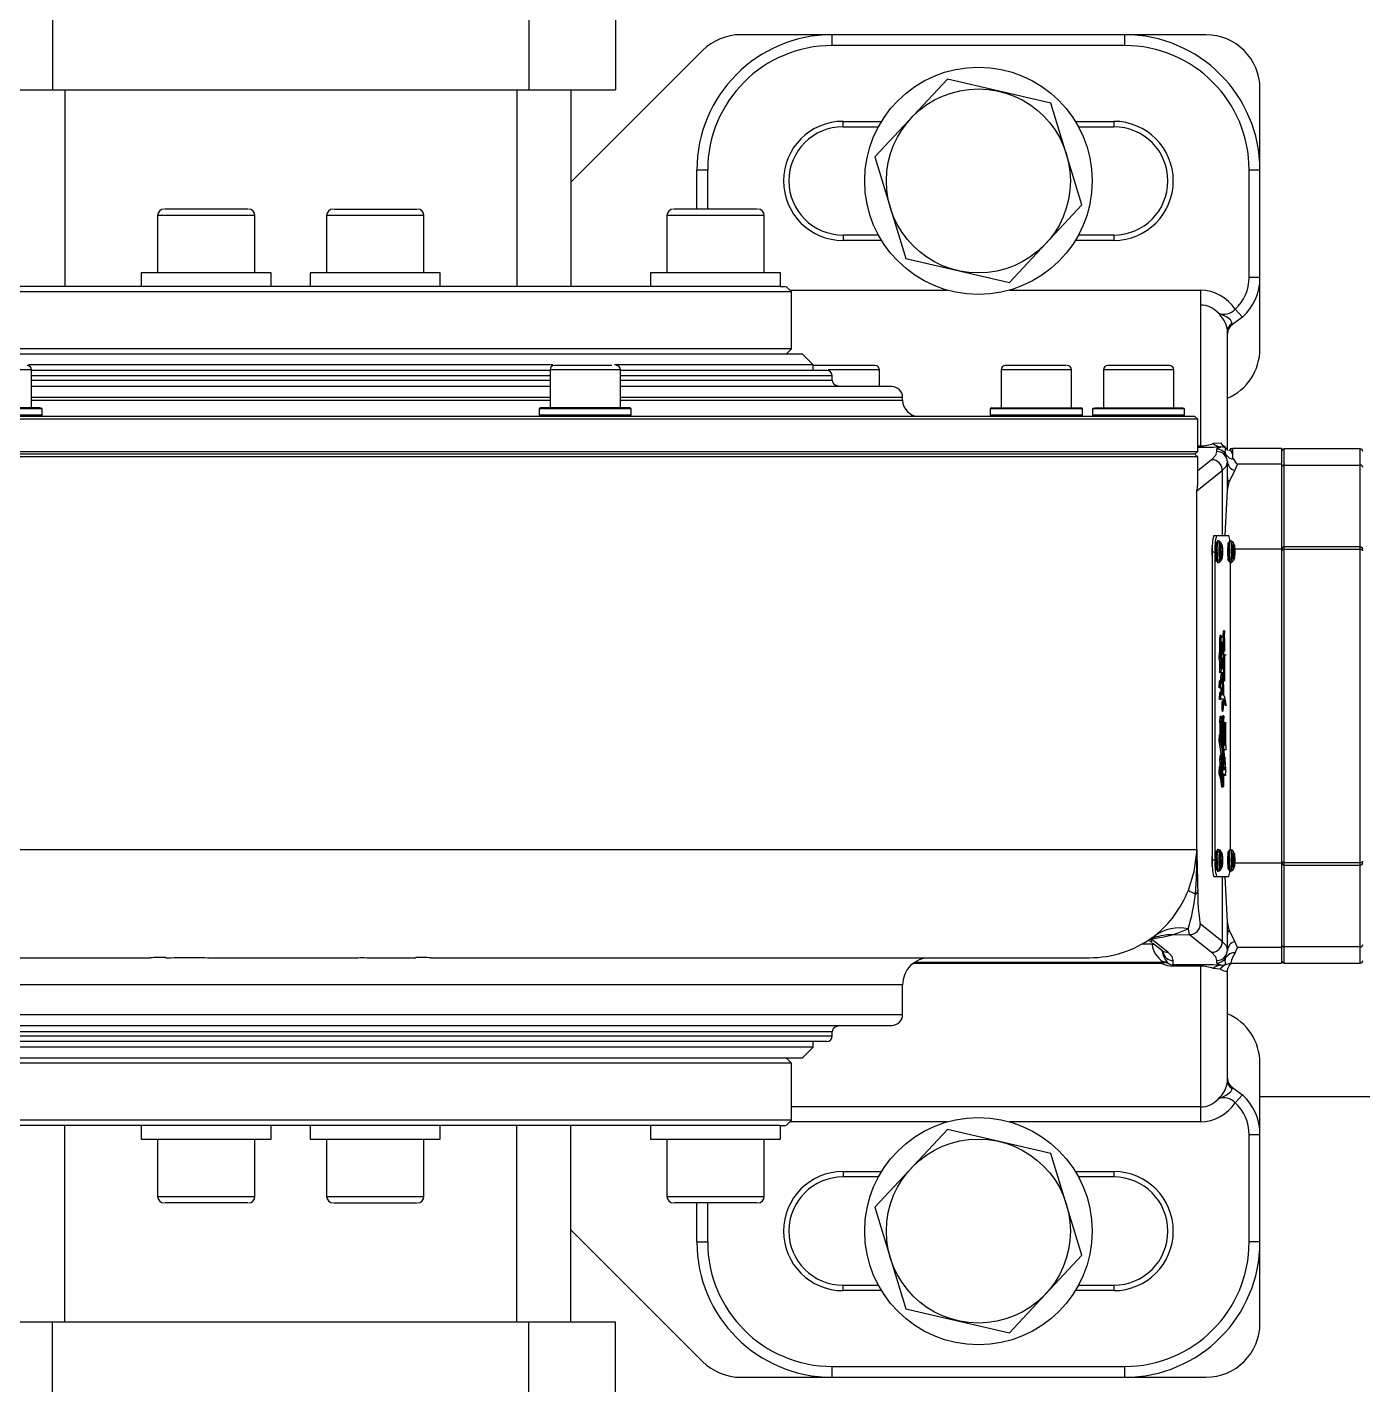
# Model space of a CAD drawing. Header units: feet. Extents: x -21 to 5170, y -254 to 1413.
# Drawn here: x 4962.92 to 4973.28, y 40.57 to 51.1 of the extents above; entities that cross this region are included whole.
import ezdxf

# ---------------------------------------------------------------- set-up
doc = ezdxf.new("R2010")
doc.units = ezdxf.units.FT
doc.header["$MEASUREMENT"] = 0
doc.layers.add('DC FEEEDERS', color=1, linetype='Continuous')
doc.layers.add('E-ARRY-TABL', color=9, linetype='Continuous')

msp = doc.modelspace()

# ---------------------------------------------------------------- linework, layer by layer
at = {"layer": 'DC FEEEDERS'}
msp.add_lwpolyline([(4972.48582, 42.80554), (4987.65341, 42.80554)], dxfattribs=at)
at = {"layer": 'E-ARRY-TABL'}
for p, q in [((4963.12025, 59.97062), (4963.12025, 50.61556)), ((4966.81608, 59.97062), (4966.81608, 50.61556)), ((4967.48805, 59.97062), (4967.48805, 50.61556)), ((4972.06583, 51.04394), (4968.45997, 51.04394)), ((4969.16797, 50.95994), (4969.16797, 51.04394)), ((4971.43586, 51.04394), (4971.43586, 50.95994)), ((4968.163, 50.92093), (4967.14156, 49.89949)), ((4971.43586, 50.95994), (4969.16797, 50.95994)), ((4970.06165, 50.69862), (4969.49881, 50.09623)), ((4970.86476, 50.51238), (4970.06165, 50.69862)), ((4962.44828, 50.61556), (4967.48805, 50.61556)), ((4963.21475, 50.61556), (4963.21475, 49.09103)), ((4966.72158, 50.61556), (4966.72158, 49.09103)), ((4967.14156, 50.61556), (4967.14156, 49.09103)), ((4972.48582, 48.60805), (4972.48582, 50.62396)), ((4971.10502, 49.72375), (4970.86476, 50.51238)), ((4969.25197, 50.32997), (4969.25197, 50.37197)), ((4969.25197, 50.37197), (4969.55063, 50.37197)), ((4971.0532, 50.37197), (4971.35187, 50.37197)), ((4971.35187, 50.37197), (4971.35187, 50.32997)), ((4969.25197, 50.32997), (4969.52637, 50.32997)), ((4971.07746, 50.32997), (4971.35187, 50.32997)), ((4969.49881, 50.09623), (4969.73908, 49.3076)), ((4968.20201, 49.99399), (4968.11802, 49.99399)), ((4968.11802, 49.69097), (4968.11802, 49.99399)), ((4968.20201, 49.69097), (4968.20201, 49.99399)), ((4972.40182, 49.16096), (4972.40182, 49.99399)), ((4972.48582, 49.99399), (4972.40182, 49.99399)), ((4970.54218, 49.12136), (4971.10502, 49.72375)), ((4963.93471, 49.64058), (4963.93471, 49.19603)), ((4964.69068, 49.64058), (4963.93471, 49.64058)), ((4964.63398, 49.69097), (4963.99044, 49.69097)), ((4964.69068, 49.19603), (4964.69068, 49.64058)), ((4965.24566, 49.64058), (4965.24566, 49.19603)), ((4966.00162, 49.64058), (4965.24566, 49.64058)), ((4965.30185, 49.69097), (4965.94589, 49.69097)), ((4966.00162, 49.19603), (4966.00162, 49.64058)), ((4967.88547, 49.64058), (4967.88547, 49.19603)), ((4968.64143, 49.64058), (4967.88547, 49.64058)), ((4968.58524, 49.69097), (4967.94119, 49.69097)), ((4968.64143, 49.19603), (4968.64143, 49.64058)), ((4969.25197, 49.49001), (4969.25197, 49.44802)), ((4969.52637, 49.49001), (4969.25197, 49.49001)), ((4969.55063, 49.44802), (4969.25197, 49.44802)), ((4971.35187, 49.44802), (4971.0532, 49.44802)), ((4971.35187, 49.49001), (4971.07746, 49.49001)), ((4971.35187, 49.49001), (4971.35187, 49.44802)), ((4969.73908, 49.3076), (4970.54218, 49.12136)), ((4963.80872, 49.19603), (4963.80872, 49.09103)), ((4964.81667, 49.19603), (4963.80872, 49.19603)), ((4964.81667, 49.09103), (4964.81667, 49.19603)), ((4965.11966, 49.19603), (4965.11966, 49.09103)), ((4966.12762, 49.19603), (4965.11966, 49.19603)), ((4966.12762, 49.09103), (4966.12762, 49.19603)), ((4967.75947, 49.19603), (4967.75947, 49.09103)), ((4968.76743, 49.19603), (4967.75947, 49.19603)), ((4968.76743, 49.09103), (4968.76743, 49.19603)), ((4968.7618, 49.09103), (4961.17453, 49.09103)), ((4968.76415, 49.09103), (4968.80577, 49.09103)), ((4968.85298, 49.04903), (4968.8109, 49.09112)), ((4972.48582, 49.16096), (4972.40182, 49.16096)), ((4968.85298, 49.04903), (4961.08335, 49.04903)), ((4968.84031, 49.06171), (4970.06052, 49.06171)), ((4968.85298, 48.60805), (4968.85298, 49.04903)), ((4970.54331, 49.06171), (4972.02384, 49.06171)), ((4972.02384, 49.06171), (4972.02384, 47.8439)), ((4972.35015, 48.85185), (4972.29329, 48.91368)), ((4972.35015, 48.85185), (4972.27583, 48.79725)), ((4972.23383, 47.81711), (4972.23383, 48.74644)), ((4972.23658, 48.74583), (4972.23875, 48.75168)), ((4968.93698, 48.56606), (4960.99935, 48.56606)), ((4968.85298, 48.60805), (4961.08335, 48.60805)), ((4968.81093, 48.566), (4968.85298, 48.60805)), ((4969.02098, 48.48206), (4968.93693, 48.56611)), ((4967.00205, 48.48206), (4962.93427, 48.48206)), ((4967.45939, 48.4787), (4967.01305, 48.4787)), ((4969.02098, 48.48206), (4967.47825, 48.48206)), ((4969.02098, 48.44006), (4969.02098, 48.48206)), ((4969.49989, 48.4787), (4969.02111, 48.4787)), ((4970.98639, 48.4787), (4970.51546, 48.4787)), ((4971.78255, 48.4787), (4971.30593, 48.4787)), ((4962.95725, 48.4451), (4962.41127, 48.4451)), ((4962.95725, 48.14498), (4962.95725, 48.4451)), ((4966.97908, 48.39806), (4962.95725, 48.39806)), ((4962.95725, 48.36417), (4966.97908, 48.36417)), ((4966.98102, 48.44006), (4962.95738, 48.44006)), ((4966.97908, 48.4451), (4966.97908, 48.14498)), ((4967.52506, 48.4451), (4966.97908, 48.4451)), ((4967.52506, 48.14498), (4967.52506, 48.4451)), ((4969.16797, 48.39806), (4967.52506, 48.39806)), ((4967.52506, 48.36417), (4969.16797, 48.36417)), ((4969.12597, 48.44006), (4967.52519, 48.44006)), ((4969.53349, 48.4451), (4969.13768, 48.4451)), ((4969.16797, 48.36417), (4969.16797, 48.39806)), ((4969.53349, 48.31407), (4969.53349, 48.4451)), ((4970.47823, 48.4451), (4970.47823, 48.15028)), ((4971.0242, 48.4451), (4970.47823, 48.4451)), ((4971.0242, 48.15028), (4971.0242, 48.4451)), ((4971.27142, 48.4451), (4971.27142, 48.14498)), ((4971.81739, 48.4451), (4971.27142, 48.4451)), ((4971.81739, 48.14498), (4971.81739, 48.4451)), ((4966.97908, 48.31407), (4962.95725, 48.31407)), ((4969.62995, 48.31407), (4967.52506, 48.31407)), ((4969.22006, 48.31407), (4969.19522, 48.32485)), ((4963.04125, 48.14188), (4962.32728, 48.14188)), ((4963.02826, 48.15028), (4962.337, 48.15028)), ((4966.97908, 48.23007), (4962.95725, 48.23007)), ((4962.95725, 48.20907), (4966.97908, 48.20907)), ((4963.04125, 48.14188), (4963.03279, 48.15033)), ((4963.04125, 48.09148), (4963.04125, 48.14188)), ((4966.90354, 48.15033), (4966.89509, 48.14188)), ((4966.89509, 48.14188), (4966.89509, 48.09148)), ((4967.60905, 48.14188), (4966.89509, 48.14188)), ((4967.60065, 48.15028), (4966.90349, 48.15028)), ((4969.71394, 48.23007), (4967.52506, 48.23007)), ((4967.52506, 48.20907), (4969.71394, 48.20907)), ((4967.60905, 48.14188), (4967.6006, 48.15033)), ((4967.60905, 48.09148), (4967.60905, 48.14188)), ((4969.71394, 48.20907), (4969.71394, 48.23007)), ((4970.40268, 48.15033), (4970.39423, 48.14188)), ((4970.39423, 48.14188), (4970.39423, 48.09148)), ((4971.1082, 48.14188), (4970.39423, 48.14188)), ((4970.40721, 48.15028), (4971.09847, 48.15028)), ((4971.1082, 48.14188), (4971.09974, 48.15033)), ((4971.1082, 48.09148), (4971.1082, 48.14188)), ((4971.19587, 48.15033), (4971.18742, 48.14188)), ((4971.18742, 48.14188), (4971.18742, 48.09148)), ((4971.90139, 48.14188), (4971.18742, 48.14188)), ((4971.20243, 48.15028), (4971.88769, 48.15028)), ((4971.90139, 48.14188), (4971.89294, 48.15033)), ((4971.90139, 48.09148), (4971.90139, 48.14188)), ((4972.00284, 48.06208), (4957.93349, 48.06208)), ((4971.98184, 48.08308), (4957.95449, 48.08308)), ((4963.04125, 48.09148), (4962.32728, 48.09148)), ((4963.03285, 48.08308), (4963.04125, 48.09148)), ((4964.90455, 48.08641), (4964.90455, 48.08308)), ((4965.04263, 48.08308), (4965.04263, 48.08641)), ((4966.89509, 48.09148), (4966.90349, 48.08308)), ((4967.60905, 48.09148), (4966.89509, 48.09148)), ((4967.60065, 48.08308), (4967.60905, 48.09148)), ((4967.7389, 48.08653), (4967.7389, 48.08308)), ((4967.93207, 48.08308), (4967.93207, 48.08653)), ((4968.00863, 48.08642), (4968.00863, 48.08308)), ((4968.10515, 48.08609), (4968.10515, 48.08308)), ((4968.21853, 48.08308), (4968.21853, 48.08606)), ((4969.91705, 48.08641), (4969.91705, 48.08308)), ((4970.06969, 48.08604), (4970.06969, 48.08308)), ((4970.16926, 48.08308), (4970.16926, 48.08641)), ((4970.22114, 48.08308), (4970.22114, 48.08604)), ((4970.32631, 48.08308), (4970.32631, 48.08604)), ((4970.39423, 48.09148), (4970.40263, 48.08308)), ((4971.1082, 48.09148), (4970.39423, 48.09148)), ((4971.0998, 48.08308), (4971.1082, 48.09148)), ((4971.18742, 48.09148), (4971.19582, 48.08308)), ((4971.90139, 48.09148), (4971.18742, 48.09148)), ((4971.89299, 48.08308), (4971.90139, 48.09148)), ((4972.00284, 48.06208), (4971.98184, 48.08308)), ((4972.00284, 47.81009), (4972.00284, 48.06208)), ((4972.00284, 47.85468), (4972.02384, 47.85468)), ((4972.00284, 47.8439), (4972.02384, 47.8439)), ((4972.18587, 47.87518), (4972.12351, 47.87224)), ((4972.14983, 47.82848), (4972.14983, 47.81084)), ((4972.20772, 47.8426), (4972.18332, 47.84766)), ((4972.21033, 47.84206), (4972.20772, 47.8426)), ((4972.21986, 47.83982), (4972.20844, 47.84496)), ((4972.27601, 47.83109), (4972.25595, 47.83109)), ((4972.65388, 47.83379), (4972.27564, 47.83379)), ((4972.27583, 47.76005), (4972.27583, 47.83294)), ((4972.65381, 47.83379), (4972.65381, 43.84128)), ((4973.26278, 47.83109), (4972.67481, 47.83109)), ((4972.67481, 43.84128), (4972.67481, 47.83109)), ((4973.26278, 43.84128), (4973.26278, 47.83109)), ((4957.93349, 47.81009), (4972.00284, 47.81009)), ((4972.00284, 47.76809), (4957.93349, 47.76809)), ((4971.98184, 47.78909), (4957.95449, 47.78909)), ((4971.98184, 47.78909), (4972.00284, 47.81009)), ((4972.00284, 47.76809), (4971.98184, 47.78909)), ((4972.00284, 47.54806), (4972.00284, 47.76809)), ((4972.10994, 47.747), (4972.00284, 47.66134)), ((4972.23383, 47.7353), (4972.22174, 47.78791)), ((4972.23383, 47.60873), (4972.23383, 47.7353)), ((4972.27583, 47.76005), (4972.28193, 47.75099)), ((4972.30557, 47.71601), (4972.28193, 47.75099)), ((4972.31031, 47.71078), (4972.30557, 47.71601)), ((4972.30557, 47.71601), (4972.65381, 47.71601)), ((4971.99614, 47.50492), (4972.19385, 47.66305)), ((4972.19385, 47.66305), (4972.19385, 47.15912)), ((4972.24574, 47.57196), (4972.28961, 47.66302)), ((4972.28961, 47.66302), (4972.31031, 47.71078)), ((4972.67481, 47.70532), (4973.26278, 47.70532)), ((4971.99614, 44.72324), (4971.99614, 47.50492)), ((4972.21574, 47.15912), (4972.23358, 47.51092)), ((4972.23358, 47.51092), (4972.23383, 47.60873)), ((4972.23358, 47.51092), (4972.24574, 47.57196)), ((4972.12768, 47.15912), (4972.24376, 47.15912)), ((4972.15679, 47.1171), (4972.15696, 47.11712)), ((4972.16085, 47.11712), (4972.15696, 47.11712)), ((4972.18483, 47.10201), (4972.17624, 47.11067)), ((4972.25196, 47.1171), (4972.25213, 47.11712)), ((4972.25602, 47.11712), (4972.25213, 47.11712)), ((4972.28, 47.10201), (4972.2714, 47.11067)), ((4972.11742, 47.07513), (4972.10877, 47.07513)), ((4972.1167, 47.03313), (4972.13761, 47.03313)), ((4972.1167, 44.63924), (4972.1167, 47.03313)), ((4972.13761, 44.63924), (4972.13761, 47.03313)), ((4972.15353, 47.03313), (4972.15357, 47.04232)), ((4972.2487, 47.03313), (4972.24874, 47.04232)), ((4972.65381, 47.05257), (4972.29007, 47.05257)), ((4973.26278, 47.07067), (4972.67481, 47.07067)), ((4973.26278, 47.05014), (4972.67481, 47.05014)), ((4972.15696, 46.94913), (4972.16085, 46.94913)), ((4972.17624, 46.95558), (4972.18483, 46.96425)), ((4972.25213, 46.94913), (4972.25602, 46.94913)), ((4972.25475, 46.9537), (4972.25475, 44.72095)), ((4972.2714, 46.95558), (4972.28, 46.96425)), ((4972.17387, 46.3492), (4972.17646, 46.38373)), ((4972.17566, 46.32948), (4972.17387, 46.3492)), ((4972.18223, 46.3492), (4972.17387, 46.3492)), ((4972.18483, 46.38373), (4972.17646, 46.38373)), ((4972.18483, 46.38373), (4972.18223, 46.3492)), ((4972.18223, 46.3492), (4972.18403, 46.32948)), ((4972.18584, 46.36651), (4972.18483, 46.38373)), ((4972.19983, 46.38132), (4972.20363, 46.41835)), ((4972.20076, 46.36892), (4972.19983, 46.38132)), ((4972.2082, 46.38132), (4972.19983, 46.38132)), ((4972.20421, 46.33439), (4972.20321, 46.36892)), ((4972.212, 46.41835), (4972.20363, 46.41835)), ((4972.2108, 46.3467), (4972.20385, 46.3467)), ((4972.212, 46.41835), (4972.2082, 46.38132)), ((4972.2082, 46.38132), (4972.2108, 46.3467)), ((4972.2108, 46.3467), (4972.2108, 46.26524)), ((4972.212, 46.26524), (4972.212, 46.41835)), ((4972.16868, 46.206), (4972.17087, 46.25043)), ((4972.17924, 46.25043), (4972.17087, 46.25043)), ((4972.17566, 46.25043), (4972.17566, 46.32948)), ((4972.18403, 46.32948), (4972.17566, 46.32948)), ((4972.17924, 46.25043), (4972.17704, 46.206)), ((4972.18403, 46.32948), (4972.18403, 46.19118)), ((4972.18523, 46.25043), (4972.18523, 46.33439)), ((4972.18523, 46.33439), (4972.19223, 46.33439)), ((4972.19223, 46.24802), (4972.18523, 46.25043)), ((4972.19223, 46.33439), (4972.19223, 46.24802)), ((4972.19342, 46.24552), (4972.19342, 46.33439)), ((4972.19342, 46.33439), (4972.20061, 46.33439)), ((4972.20061, 46.23071), (4972.19342, 46.24552)), ((4972.20061, 46.33439), (4972.20061, 46.23071)), ((4972.20181, 46.33439), (4972.20421, 46.33439)), ((4972.20181, 46.22821), (4972.20181, 46.33439)), ((4972.20481, 46.28255), (4972.20181, 46.28255)), ((4972.20481, 46.28255), (4972.20281, 46.23071)), ((4972.20621, 46.26524), (4972.20481, 46.28255)), ((4972.2108, 46.26524), (4972.20621, 46.26524)), ((4972.21102, 46.26587), (4972.21481, 46.26774)), ((4972.17566, 46.17637), (4972.16868, 46.206)), ((4972.17704, 46.206), (4972.16868, 46.206)), ((4972.17566, 46.12703), (4972.17566, 46.17637)), ((4972.17566, 46.17637), (4972.18403, 46.17637)), ((4972.17704, 46.206), (4972.18403, 46.17637)), ((4972.18403, 46.19118), (4972.18074, 46.22081)), ((4972.18403, 46.17637), (4972.18403, 46.12703)), ((4972.18523, 46.12703), (4972.18523, 46.2184)), ((4972.19342, 46.12703), (4972.19342, 46.2134)), ((4972.19342, 46.2134), (4972.20061, 46.19859)), ((4972.20061, 46.19859), (4972.20061, 46.12703)), ((4972.20281, 46.23071), (4972.20181, 46.23071)), ((4972.20181, 46.12703), (4972.20181, 46.19368)), ((4972.20243, 46.2224), (4972.20243, 46.23321)), ((4972.20281, 46.23071), (4972.2108, 46.23321)), ((4972.2108, 46.23321), (4972.2108, 46.03816)), ((4972.2126, 46.06038), (4972.212, 46.14434)), ((4972.16927, 45.97642), (4972.17107, 46.03076)), ((4972.17944, 46.03076), (4972.17107, 46.03076)), ((4972.17427, 46.09241), (4972.17566, 46.12703)), ((4972.20461, 46.09241), (4972.17427, 46.09241)), ((4972.18403, 46.12703), (4972.17566, 46.12703)), ((4972.17944, 46.03076), (4972.17764, 45.97642)), ((4972.18084, 46.01095), (4972.17944, 46.03076)), ((4972.18246, 46.05048), (4972.18586, 46.0826)), ((4972.18466, 46.02576), (4972.18246, 46.05048)), ((4972.19082, 46.05048), (4972.18246, 46.05048)), ((4972.18403, 46.12703), (4972.18264, 46.09241)), ((4972.19223, 46.12703), (4972.18523, 46.12703)), ((4972.19423, 46.0826), (4972.18586, 46.0826)), ((4972.19423, 46.0826), (4972.19082, 46.05048)), ((4972.19082, 46.05048), (4972.19303, 46.02576)), ((4972.20061, 46.12703), (4972.19342, 46.12703)), ((4972.19423, 45.92208), (4972.19423, 46.0826)), ((4972.20361, 46.04798), (4972.19524, 46.04798)), ((4972.20163, 46.06529), (4972.20047, 46.08956)), ((4972.20361, 46.04798), (4972.20121, 46.01095)), ((4972.21, 46.06529), (4972.20163, 46.06529)), ((4972.20361, 46.12703), (4972.20181, 46.12703)), ((4972.20243, 46.04798), (4972.20243, 46.06529)), ((4972.20461, 46.09241), (4972.20361, 46.12703)), ((4972.20501, 46.03076), (4972.20361, 46.04798)), ((4972.20441, 46.03816), (4972.2108, 46.03816)), ((4972.21626, 46.03136), (4972.20501, 46.03076)), ((4972.21, 46.06529), (4972.2106, 46.06779)), ((4972.2108, 46.03816), (4972.2126, 46.06038)), ((4972.17764, 45.97642), (4972.16927, 45.97642)), ((4972.17227, 45.88755), (4972.17407, 45.94189)), ((4972.18244, 45.94189), (4972.17407, 45.94189)), ((4972.18244, 45.94189), (4972.18064, 45.88755)), ((4972.19303, 46.01095), (4972.18084, 46.01095)), ((4972.18384, 45.92208), (4972.18244, 45.94189)), ((4972.18466, 46.01095), (4972.18466, 46.02576)), ((4972.19303, 46.02576), (4972.18466, 46.02576)), ((4972.18466, 45.92208), (4972.18466, 45.97892)), ((4972.19303, 46.02576), (4972.19303, 46.01095)), ((4972.19303, 45.97892), (4972.19303, 45.92208)), ((4972.20121, 46.01095), (4972.19423, 46.01095)), ((4972.20301, 45.99373), (4972.19464, 45.99373)), ((4972.20121, 46.01095), (4972.20301, 45.99373)), ((4972.20301, 45.99373), (4972.20301, 45.92208)), ((4972.20421, 45.92208), (4972.20421, 45.99864)), ((4972.18064, 45.88755), (4972.17227, 45.88755)), ((4972.19303, 45.92208), (4972.18384, 45.92208)), ((4972.20114, 45.88635), (4972.19246, 45.89062)), ((4972.20301, 45.92208), (4972.19423, 45.92208)), ((4972.22359, 45.84062), (4972.21522, 45.84062)), ((4972.22359, 45.84062), (4972.22398, 45.84802)), ((4972.17487, 45.71222), (4972.17807, 45.75416)), ((4972.18644, 45.75416), (4972.17807, 45.75416)), ((4972.18644, 45.75416), (4972.18324, 45.71222)), ((4972.18743, 45.72944), (4972.18644, 45.75416)), ((4972.19404, 45.72203), (4972.19664, 45.75906)), ((4972.19604, 45.70232), (4972.19404, 45.72203)), ((4972.20241, 45.72203), (4972.19404, 45.72203)), ((4972.20501, 45.75906), (4972.19664, 45.75906)), ((4972.20501, 45.75906), (4972.20241, 45.72203)), ((4972.20241, 45.72203), (4972.20441, 45.70232)), ((4972.2064, 45.74184), (4972.20501, 45.75906)), ((4972.16888, 45.56411), (4972.17147, 45.61345)), ((4972.17147, 45.61345), (4972.17984, 45.61345)), ((4972.17686, 45.69241), (4972.17487, 45.71222)), ((4972.18324, 45.71222), (4972.17487, 45.71222)), ((4972.17686, 45.61345), (4972.17686, 45.69241)), ((4972.18523, 45.69241), (4972.17686, 45.69241)), ((4972.17984, 45.61345), (4972.17725, 45.56411)), ((4972.18064, 45.59123), (4972.17984, 45.61345)), ((4972.18324, 45.71222), (4972.18523, 45.69241)), ((4972.18523, 45.69241), (4972.18523, 45.56161)), ((4972.18644, 45.5542), (4972.18644, 45.69241)), ((4972.19604, 45.65085), (4972.19604, 45.70232)), ((4972.20441, 45.70232), (4972.19604, 45.70232)), ((4972.20441, 45.70232), (4972.20441, 45.5517)), ((4972.20561, 45.53199), (4972.20561, 45.70722)), ((4972.20561, 45.70722), (4972.21879, 45.70722)), ((4972.21042, 45.53199), (4972.21042, 45.70722)), ((4972.21879, 45.70722), (4972.21879, 45.53199)), ((4972.21999, 45.70722), (4972.22318, 45.70722)), ((4972.21999, 45.53199), (4972.21999, 45.70722)), ((4972.17725, 45.56411), (4972.16888, 45.56411)), ((4972.18523, 45.56161), (4972.18064, 45.59123)), ((4972.19822, 45.58632), (4972.18644, 45.58632)), ((4972.19063, 45.52208), (4972.18644, 45.5542)), ((4972.19842, 45.43571), (4972.19142, 45.51468)), ((4972.19504, 45.52208), (4972.19366, 45.53869)), ((4972.19425, 45.49746), (4972.19504, 45.52208)), ((4972.20341, 45.52208), (4972.19504, 45.52208)), ((4972.20341, 45.52208), (4972.20261, 45.49746)), ((4972.21879, 45.53199), (4972.20561, 45.53199)), ((4972.22278, 45.53199), (4972.21999, 45.53199)), ((4972.22398, 45.49496), (4972.22278, 45.53199)), ((4972.17547, 45.4209), (4972.17906, 45.45793)), ((4972.17787, 45.39128), (4972.17547, 45.4209)), ((4972.18384, 45.4209), (4972.17547, 45.4209)), ((4972.18743, 45.45793), (4972.17906, 45.45793)), ((4972.18743, 45.45793), (4972.18384, 45.4209)), ((4972.18384, 45.4209), (4972.18623, 45.39128)), ((4972.18743, 45.30982), (4972.18743, 45.45793)), ((4972.18878, 45.43571), (4972.18743, 45.44714)), ((4972.19522, 45.43571), (4972.18743, 45.43571)), ((4972.19522, 45.43571), (4972.19163, 45.39618)), ((4972.20521, 45.49746), (4972.19425, 45.49746)), ((4972.19522, 45.34184), (4972.19522, 45.43571)), ((4972.19802, 45.42831), (4972.19522, 45.42831)), ((4972.20082, 45.41349), (4972.19522, 45.41349)), ((4972.19971, 45.45052), (4972.19684, 45.49746)), ((4972.19802, 45.42831), (4972.19842, 45.43571)), ((4972.20441, 45.45052), (4972.20082, 45.41349)), ((4972.20082, 45.41349), (4972.20321, 45.38628)), ((4972.21562, 45.49496), (4972.20386, 45.49677)), ((4972.20441, 45.34184), (4972.20441, 45.45052)), ((4972.20521, 45.49746), (4972.212, 45.38628)), ((4972.2078, 45.49746), (4972.22398, 45.49496)), ((4972.2126, 45.38878), (4972.2078, 45.49746)), ((4972.2128, 45.44062), (4972.21031, 45.44062)), ((4972.2122, 45.43571), (4972.21053, 45.43571)), ((4972.2128, 45.44062), (4972.2122, 45.43571)), ((4972.2122, 45.43571), (4972.21619, 45.34184)), ((4972.16907, 45.31222), (4972.17147, 45.36656)), ((4972.17744, 45.31222), (4972.16907, 45.31222)), ((4972.17984, 45.36656), (4972.17147, 45.36656)), ((4972.17984, 45.36656), (4972.17744, 45.31222)), ((4972.17787, 45.36656), (4972.17787, 45.39128)), ((4972.18623, 45.39128), (4972.17787, 45.39128)), ((4972.18104, 45.34434), (4972.17984, 45.36656)), ((4972.18623, 45.31472), (4972.18104, 45.34434)), ((4972.18623, 45.39128), (4972.18623, 45.31472)), ((4972.19163, 45.39618), (4972.18743, 45.39618)), ((4972.19402, 45.36906), (4972.18743, 45.36906)), ((4972.19402, 45.26538), (4972.18743, 45.30982)), ((4972.19163, 45.39618), (4972.19402, 45.36906)), ((4972.19402, 45.36906), (4972.19402, 45.26538)), ((4972.20321, 45.38628), (4972.19522, 45.38628)), ((4972.20321, 45.34184), (4972.19522, 45.34184)), ((4972.19522, 45.30732), (4972.20321, 45.30732)), ((4972.19522, 45.25798), (4972.19522, 45.30732)), ((4972.20321, 45.38628), (4972.20321, 45.34184)), ((4972.20321, 45.30732), (4972.20321, 45.21104)), ((4972.212, 45.38628), (4972.20441, 45.38628)), ((4972.21619, 45.34184), (4972.20441, 45.34184)), ((4972.20501, 45.23326), (4972.20441, 45.30732)), ((4972.20783, 45.34184), (4972.20594, 45.38628)), ((4972.21839, 45.29741), (4972.21002, 45.29741)), ((4972.212, 45.38628), (4972.2126, 45.38878)), ((4972.21839, 45.29741), (4972.22138, 45.32703)), ((4972.19902, 45.20614), (4972.19065, 45.20614)), ((4972.19942, 45.21354), (4972.19522, 45.25798)), ((4972.19902, 45.20614), (4972.19942, 45.21354)), ((4972.20321, 45.21104), (4972.19928, 45.21104)), ((4972.20321, 45.21104), (4972.20501, 45.23326)), ((4957.94019, 44.72324), (4971.99614, 44.72324)), ((4971.99531, 44.69969), (4971.99614, 44.72324)), ((4971.99614, 44.72324), (4971.99631, 44.69383)), ((4971.99655, 44.69502), (4971.99614, 44.72324)), ((4972.15679, 44.72321), (4972.15696, 44.72324)), ((4972.16085, 44.72324), (4972.15696, 44.72324)), ((4972.18483, 44.70812), (4972.17624, 44.71679)), ((4972.25196, 44.72321), (4972.25213, 44.72324)), ((4972.25602, 44.72324), (4972.25213, 44.72324)), ((4972.28, 44.70812), (4972.2714, 44.71679)), ((4972.10877, 44.59724), (4972.11742, 44.59724)), ((4972.13761, 44.63924), (4972.1167, 44.63924)), ((4972.15353, 44.63924), (4972.15357, 44.64843)), ((4972.15696, 44.55524), (4972.16085, 44.55524)), ((4972.17624, 44.56169), (4972.18483, 44.57036)), ((4972.2487, 44.63924), (4972.24874, 44.64843)), ((4972.25213, 44.55524), (4972.25602, 44.55524)), ((4972.2714, 44.56169), (4972.28, 44.57036)), ((4972.29007, 44.61979), (4972.65381, 44.61979)), ((4972.67481, 44.62223), (4973.26278, 44.62223)), ((4972.67481, 44.6017), (4973.26278, 44.6017)), ((4972.12768, 44.51325), (4972.24376, 44.51325)), ((4972.19385, 44.51325), (4972.19385, 44.00931)), ((4972.23358, 44.16144), (4972.21574, 44.51325)), ((4972.19385, 44.00931), (4972.02279, 44.14613)), ((4972.23383, 44.06364), (4972.23358, 44.16144)), ((4972.24574, 44.10041), (4972.23358, 44.16144)), ((4971.77427, 43.92486), (4971.64306, 44.02981)), ((4971.65001, 44.04006), (4971.66966, 44.05362)), ((4971.66721, 44.03942), (4971.66586, 44.0392)), ((4971.80375, 44.06198), (4971.93887, 44.06219)), ((4971.93887, 44.06219), (4972.10994, 43.92537)), ((4972.23383, 43.93707), (4972.23383, 44.06364)), ((4972.28961, 44.00934), (4972.24574, 44.10041)), ((4971.64753, 43.98905), (4971.57092, 43.98905)), ((4971.64683, 44.00319), (4971.6457, 44.00463)), ((4971.65356, 43.9978), (4971.72181, 43.94321)), ((4972.22174, 43.88446), (4972.23383, 43.93707)), ((4972.31031, 43.96158), (4972.28961, 44.00934)), ((4972.29365, 43.92169), (4972.31031, 43.96158)), ((4972.65381, 43.96158), (4972.31031, 43.96158)), ((4973.26278, 43.96705), (4972.67481, 43.96705)), ((4958.77654, 43.88327), (4963.87926, 43.88327)), ((4963.99801, 43.88327), (4964.02947, 43.88327)), ((4963.99856, 43.88484), (4964.44544, 43.88327)), ((4964.03682, 43.88327), (4964.04253, 43.88327)), ((4964.29906, 43.88327), (4964.06456, 43.88327)), ((4964.32406, 43.88327), (4964.35764, 43.88327)), ((4964.36499, 43.88327), (4965.49089, 43.88327)), ((4965.49089, 43.88327), (4965.93777, 43.88484)), ((4965.53738, 43.88327), (4965.50646, 43.88327)), ((4965.55922, 43.88327), (4965.89951, 43.88327)), ((4965.90686, 43.88327), (4965.93832, 43.88327)), ((4966.05708, 43.88327), (4971.16219, 43.88327)), ((4971.72424, 43.83949), (4969.79559, 43.83949)), ((4969.8102, 43.84981), (4971.73085, 43.84981)), ((4971.73085, 43.84981), (4971.72424, 43.83949)), ((4971.75235, 43.84544), (4971.72424, 43.83949)), ((4971.75235, 43.84544), (4971.77306, 43.84131)), ((4971.81385, 43.81768), (4971.81385, 43.86152)), ((4972.02384, 43.82847), (4971.81385, 43.82847)), ((4972.02384, 43.82847), (4972.02384, 42.61065)), ((4972.14983, 43.86152), (4972.14983, 43.84389)), ((4972.18332, 43.82471), (4972.20747, 43.82866)), ((4972.20747, 43.82866), (4972.21071, 43.82919)), ((4972.2079, 43.82712), (4972.21995, 43.83269)), ((4972.20924, 43.82586), (4972.21488, 43.82987)), ((4972.21899, 43.83177), (4972.25743, 43.84128)), ((4972.21912, 43.83208), (4972.21954, 43.83295)), ((4972.25592, 43.84128), (4972.65388, 43.84128)), ((4972.67481, 43.84128), (4973.26278, 43.84128)), ((4972.02384, 43.81768), (4971.81385, 43.81768)), ((4972.17838, 43.79504), (4972.12351, 43.80013)), ((4972.23383, 43.77779), (4972.23582, 43.79944)), ((4972.23383, 42.92592), (4972.23383, 43.77779)), ((4969.71394, 43.67328), (4960.22239, 43.67328)), ((4969.71394, 43.4423), (4969.71394, 43.67328)), ((4960.22239, 43.4423), (4969.71394, 43.4423)), ((4960.30948, 43.3583), (4969.62937, 43.3583)), ((4969.16797, 43.30819), (4960.76836, 43.30819)), ((4969.16797, 43.2743), (4969.16797, 43.30819)), ((4969.19522, 43.34752), (4969.22006, 43.3583)), ((4969.16797, 43.2743), (4960.76836, 43.2743)), ((4969.12597, 43.2323), (4960.81036, 43.2323)), ((4969.02098, 43.19031), (4960.91535, 43.19031)), ((4968.93693, 43.10626), (4969.02098, 43.19031)), ((4969.02098, 43.19031), (4969.02098, 43.2323)), ((4960.99935, 43.10631), (4968.93698, 43.10631)), ((4968.85298, 43.06431), (4968.81093, 43.10636)), ((4968.85298, 43.06431), (4961.08335, 43.06431)), ((4968.85298, 42.62333), (4968.85298, 43.06431)), ((4972.48582, 41.04841), (4972.48582, 43.06431)), ((4972.27583, 42.87512), (4972.35015, 42.82051)), ((4972.35015, 42.82051), (4972.29329, 42.75869)), ((4972.02384, 42.72579), (4968.85298, 42.72579)), ((4968.85298, 42.62333), (4961.08335, 42.62333)), ((4968.7618, 42.58133), (4961.17453, 42.58133)), ((4963.21475, 41.05681), (4963.21475, 42.58133)), ((4963.80872, 42.58133), (4963.80872, 42.47634)), ((4964.81667, 42.47634), (4964.81667, 42.58133)), ((4965.11966, 42.58133), (4965.11966, 42.47634)), ((4966.12762, 42.47634), (4966.12762, 42.58133)), ((4966.72158, 41.05681), (4966.72158, 42.58133)), ((4967.14156, 41.05681), (4967.14156, 42.58133)), ((4967.75947, 42.58133), (4967.75947, 42.47634)), ((4968.76415, 42.58133), (4968.80577, 42.58133)), ((4968.76743, 42.47634), (4968.76743, 42.58133)), ((4968.8109, 42.58125), (4968.85298, 42.62333)), ((4970.06052, 42.61065), (4968.84031, 42.61065)), ((4972.02384, 42.61065), (4970.54331, 42.61065)), ((4963.80872, 42.47634), (4964.81667, 42.47634)), ((4963.93471, 42.47634), (4963.93471, 42.03179)), ((4964.69068, 42.03179), (4964.69068, 42.47634)), ((4965.11966, 42.47634), (4966.12762, 42.47634)), ((4965.24566, 42.47634), (4965.24566, 42.03179)), ((4966.00162, 42.03179), (4966.00162, 42.47634)), ((4967.75947, 42.47634), (4968.76743, 42.47634)), ((4967.88547, 42.47634), (4967.88547, 42.03179)), ((4968.64143, 42.03179), (4968.64143, 42.47634)), ((4970.06165, 42.551), (4969.49881, 41.94861)), ((4970.86476, 42.36476), (4970.06165, 42.551)), ((4972.40182, 41.67838), (4972.40182, 42.5114)), ((4972.40182, 42.5114), (4972.48582, 42.5114)), ((4971.10502, 41.57613), (4970.86476, 42.36476)), ((4969.25197, 42.22435), (4969.25197, 42.18235)), ((4969.25197, 42.22435), (4969.55063, 42.22435)), ((4969.52637, 42.18235), (4969.25197, 42.18235)), ((4971.0532, 42.22435), (4971.35187, 42.22435)), ((4971.35187, 42.18235), (4971.07746, 42.18235)), ((4971.35187, 42.22435), (4971.35187, 42.18235)), ((4963.93471, 42.03179), (4964.69068, 42.03179)), ((4965.24566, 42.03179), (4966.00162, 42.03179)), ((4967.88547, 42.03179), (4968.64143, 42.03179)), ((4964.63398, 41.98139), (4963.99044, 41.98139)), ((4965.30185, 41.98139), (4965.94589, 41.98139)), ((4968.58524, 41.98139), (4967.94119, 41.98139)), ((4968.11802, 41.67838), (4968.11802, 41.98139)), ((4968.20201, 41.67838), (4968.20201, 41.98139)), ((4969.49881, 41.94861), (4969.73908, 41.15998)), ((4967.14156, 41.77287), (4968.163, 40.75144)), ((4968.11802, 41.67838), (4968.20201, 41.67838)), ((4972.48582, 41.67838), (4972.40182, 41.67838)), ((4970.54218, 40.97374), (4971.10502, 41.57613)), ((4969.25197, 41.34239), (4969.52637, 41.34239)), ((4969.25197, 41.30039), (4969.25197, 41.34239)), ((4969.55063, 41.30039), (4969.25197, 41.30039)), ((4971.35187, 41.30039), (4971.0532, 41.30039)), ((4971.07746, 41.34239), (4971.35187, 41.34239)), ((4971.35187, 41.34239), (4971.35187, 41.30039)), ((4969.73908, 41.15998), (4970.54218, 40.97374)), ((4967.48805, 41.05681), (4962.44828, 41.05681)), ((4963.12025, 31.70174), (4963.12025, 41.05681)), ((4966.81608, 31.70174), (4966.81608, 41.05681)), ((4967.48805, 31.70174), (4967.48805, 41.05681)), ((4969.16797, 40.71242), (4971.43586, 40.71242)), ((4969.16797, 40.62843), (4969.16797, 40.71242)), ((4971.43586, 40.71242), (4971.43586, 40.62843)), ((4968.45997, 40.62843), (4972.06583, 40.62843))]:
    msp.add_line(p, q, dxfattribs=at)
at = {"layer": 'E-ARRY-TABL', "flags": 128}
for points in [[(4972.26891, 48.80444), (4972.26882, 48.80483), (4972.26802, 48.80779), (4972.26476, 48.8169), (4972.25632, 48.8312), (4972.22686, 48.85429), (4972.21436, 48.86041), (4972.19271, 48.87029), (4972.18074, 48.87589), (4972.16067, 48.88561)], [(4972.27583, 48.79725), (4972.27193, 48.79782), (4972.26891, 48.80444)], [(4972.23383, 48.74644), (4972.23298, 48.75767), (4972.23285, 48.75831)], [(4972.18332, 47.84766), (4972.17997, 47.84287), (4972.16825, 47.83808), (4972.15569, 47.83328), (4972.14983, 47.82848)], [(4972.21823, 47.84041), (4972.19975, 47.85523), (4972.18587, 47.87518)], [(4972.22174, 47.78791), (4972.21662, 47.80652), (4972.21727, 47.82333), (4972.21922, 47.83321), (4972.21979, 47.83888), (4972.21823, 47.84041)], [(4972.25745, 47.83109), (4972.24905, 47.82183), (4972.24345, 47.81478)], [(4972.27583, 47.78598), (4972.26162, 47.81594), (4972.25651, 47.82991), (4972.25848, 47.82931)], [(4972.14983, 47.81084), (4972.13986, 47.77891), (4972.10994, 47.747)], [(4972.19385, 47.66305), (4972.22383, 47.69497), (4972.23383, 47.7269)], [(4972.1497, 46.95996), (4972.1486, 46.95753), (4972.14617, 46.96284), (4972.14498, 46.96992), (4972.14394, 46.97967), (4972.14309, 46.99161), (4972.14247, 47.0053), (4972.14201, 47.03313), (4972.14247, 47.06095), (4972.14309, 47.07463), (4972.14394, 47.08658), (4972.14498, 47.09632), (4972.14617, 47.10342), (4972.1486, 47.10872), (4972.14892, 47.10802)], [(4972.17624, 46.95558), (4972.17564, 46.95528), (4972.17305, 46.96121), (4972.17084, 46.97808), (4972.16937, 47.00334), (4972.16886, 47.03313), (4972.16937, 47.06292), (4972.17084, 47.08817), (4972.17305, 47.10505), (4972.17564, 47.11097), (4972.17627, 47.11064)], [(4972.18483, 46.96425), (4972.18431, 46.96398), (4972.182, 46.96924), (4972.18005, 46.98423), (4972.17874, 47.00667), (4972.17828, 47.03313), (4972.17874, 47.05959), (4972.18005, 47.08202), (4972.182, 47.09701), (4972.18431, 47.10228), (4972.18483, 47.10201)], [(4972.19517, 47.03313), (4972.19483, 47.01314), (4972.19439, 47.00332), (4972.19378, 46.99473), (4972.19303, 46.98774), (4972.19218, 46.98264), (4972.19043, 46.97883), (4972.18869, 46.98264), (4972.18784, 46.98773), (4972.18709, 46.99473), (4972.18648, 47.0033), (4972.18603, 47.01314), (4972.1857, 47.03313), (4972.18603, 47.05311), (4972.18648, 47.06294), (4972.18709, 47.07152), (4972.18783, 47.07852), (4972.18869, 47.08361), (4972.19043, 47.08743), (4972.19218, 47.08361), (4972.19303, 47.07853), (4972.19378, 47.07152), (4972.19439, 47.06295), (4972.19483, 47.05311), (4972.19517, 47.03313)], [(4972.24487, 46.95996), (4972.24376, 46.95753), (4972.24134, 46.96284), (4972.24015, 46.96992), (4972.23911, 46.97967), (4972.23826, 46.99161), (4972.23764, 47.0053), (4972.23718, 47.03313), (4972.23764, 47.06095), (4972.23826, 47.07463), (4972.23911, 47.08658), (4972.24015, 47.09632), (4972.24134, 47.10342), (4972.24376, 47.10872), (4972.24409, 47.10802)], [(4972.2714, 46.95558), (4972.27081, 46.95528), (4972.26821, 46.96121), (4972.26601, 46.97808), (4972.26454, 47.00334), (4972.26403, 47.03313), (4972.26454, 47.06292), (4972.26601, 47.08817), (4972.26821, 47.10505), (4972.27081, 47.11097), (4972.27144, 47.11064)], [(4972.28, 46.96425), (4972.27948, 46.96398), (4972.27717, 46.96924), (4972.27521, 46.98423), (4972.27391, 47.00667), (4972.27345, 47.03313), (4972.27391, 47.05959), (4972.27521, 47.08202), (4972.27717, 47.09701), (4972.27948, 47.10228), (4972.28, 47.10201)], [(4972.29034, 47.03313), (4972.29, 47.01314), (4972.28956, 47.00332), (4972.28895, 46.99473), (4972.2882, 46.98774), (4972.28735, 46.98264), (4972.2856, 46.97883), (4972.28386, 46.98264), (4972.28301, 46.98773), (4972.28226, 46.99473), (4972.28165, 47.0033), (4972.2812, 47.01314), (4972.28087, 47.03313), (4972.2812, 47.05311), (4972.28165, 47.06294), (4972.28226, 47.07152), (4972.283, 47.07852), (4972.28386, 47.08361), (4972.2856, 47.08743), (4972.28735, 47.08361), (4972.2882, 47.07853), (4972.28895, 47.07152), (4972.28956, 47.06295), (4972.29, 47.05311), (4972.29034, 47.03313)], [(4972.65381, 47.04073), (4972.65421, 47.04256), (4972.65541, 47.04433), (4972.65735, 47.04596), (4972.65996, 47.04738), (4972.66314, 47.04855), (4972.66677, 47.04942), (4972.67071, 47.04996), (4972.67481, 47.05014)], [(4973.28378, 47.04073), (4973.28337, 47.04256), (4973.28218, 47.04433), (4973.28024, 47.04596), (4973.27763, 47.04738), (4973.27445, 47.04855), (4973.27081, 47.04942), (4973.26688, 47.04996), (4973.26278, 47.05014)], [(4972.20321, 46.36892), (4972.19673, 46.36712), (4972.18584, 46.36651)], [(4972.18074, 46.22081), (4972.17982, 46.23438), (4972.17924, 46.25043)], [(4972.20181, 46.19368), (4972.20616, 46.14556), (4972.21, 46.06529)], [(4972.21601, 46.23071), (4972.21172, 46.23259), (4972.20938, 46.23277)], [(4972.212, 46.23321), (4972.22009, 46.23259), (4972.22438, 46.23071)], [(4972.20526, 46.03122), (4972.20789, 46.03136), (4972.21421, 46.03317)], [(4972.17764, 45.97642), (4972.18318, 45.97829), (4972.19303, 45.97892)], [(4972.19618, 45.87818), (4972.19758, 45.87498), (4972.19877, 45.86588), (4972.19956, 45.85226), (4972.19984, 45.83618), (4972.19956, 45.82011), (4972.19877, 45.80649), (4972.19758, 45.79738), (4972.19618, 45.79419), (4972.19478, 45.79738), (4972.19359, 45.80649), (4972.1928, 45.82011), (4972.19252, 45.83618), (4972.1928, 45.85226), (4972.19359, 45.86588), (4972.19478, 45.87498), (4972.19618, 45.87818)], [(4972.21522, 45.84062), (4972.20811, 45.87178), (4972.20114, 45.88635)], [(4972.22398, 45.84802), (4972.21445, 45.90357), (4972.20421, 45.92208)], [(4972.2095, 45.88635), (4972.21648, 45.87178), (4972.22359, 45.84062)], [(4972.20441, 45.5517), (4972.19716, 45.64064), (4972.18743, 45.72944)], [(4972.18644, 45.69241), (4972.19588, 45.61275), (4972.20341, 45.52208)], [(4972.18971, 45.58632), (4972.18751, 45.61275), (4972.18644, 45.62183)], [(4972.18616, 45.45793), (4972.18087, 45.50292), (4972.16888, 45.56411)], [(4972.17725, 45.56411), (4972.18924, 45.50292), (4972.19802, 45.42831)], [(4972.19632, 45.57892), (4972.19541, 45.58398), (4972.19462, 45.58621), (4972.19393, 45.58563), (4972.19329, 45.58231), (4972.1927, 45.57628), (4972.19211, 45.56573), (4972.19063, 45.52208)], [(4972.19142, 45.51468), (4972.19402, 45.54309), (4972.19622, 45.55911)], [(4972.19065, 45.20614), (4972.18115, 45.26852), (4972.16907, 45.31222)], [(4972.17744, 45.31222), (4972.18952, 45.26852), (4972.19902, 45.20614)], [(4972.21002, 45.29741), (4972.20954, 45.30124), (4972.20894, 45.30413), (4972.20363, 45.30732)], [(4972.20441, 45.30732), (4972.212, 45.30732), (4972.21731, 45.30413), (4972.21791, 45.30124), (4972.21839, 45.29741)], [(4971.93052, 44.40676), (4971.97591, 44.55313), (4971.99531, 44.69969)], [(4972.1497, 44.56607), (4972.1486, 44.56364), (4972.14617, 44.56895), (4972.14498, 44.57603), (4972.14394, 44.58578), (4972.14309, 44.59772), (4972.14247, 44.61141), (4972.14201, 44.63924), (4972.14247, 44.66707), (4972.14309, 44.68074), (4972.14394, 44.69269), (4972.14498, 44.70243), (4972.14617, 44.70953), (4972.1486, 44.71484), (4972.14892, 44.71413)], [(4972.17624, 44.56169), (4972.17564, 44.56139), (4972.17305, 44.56732), (4972.17084, 44.58419), (4972.16937, 44.60945), (4972.16886, 44.63924), (4972.16937, 44.66903), (4972.17084, 44.69428), (4972.17305, 44.71116), (4972.17564, 44.71708), (4972.17627, 44.71675)], [(4972.18483, 44.57036), (4972.18431, 44.57009), (4972.182, 44.57536), (4972.18005, 44.59034), (4972.17874, 44.61278), (4972.17828, 44.63924), (4972.17874, 44.6657), (4972.18005, 44.68813), (4972.182, 44.70312), (4972.18431, 44.70839), (4972.18483, 44.70812)], [(4972.19517, 44.63924), (4972.19483, 44.61925), (4972.19439, 44.60943), (4972.19378, 44.60084), (4972.19303, 44.59385), (4972.19218, 44.58875), (4972.19043, 44.58494), (4972.18869, 44.58875), (4972.18784, 44.59384), (4972.18709, 44.60084), (4972.18648, 44.60941), (4972.18603, 44.61925), (4972.1857, 44.63924), (4972.18603, 44.65923), (4972.18648, 44.66905), (4972.18709, 44.67763), (4972.18783, 44.68463), (4972.18869, 44.68973), (4972.19043, 44.69354), (4972.19218, 44.68973), (4972.19303, 44.68464), (4972.19378, 44.67763), (4972.19439, 44.66907), (4972.19483, 44.65923), (4972.19517, 44.63924)], [(4972.24487, 44.56607), (4972.24376, 44.56364), (4972.24134, 44.56895), (4972.24015, 44.57603), (4972.23911, 44.58578), (4972.23826, 44.59772), (4972.23764, 44.61141), (4972.23718, 44.63924), (4972.23764, 44.66707), (4972.23826, 44.68074), (4972.23911, 44.69269), (4972.24015, 44.70243), (4972.24134, 44.70953), (4972.24376, 44.71484), (4972.24409, 44.71413)], [(4972.2714, 44.56169), (4972.27081, 44.56139), (4972.26821, 44.56732), (4972.26601, 44.58419), (4972.26454, 44.60945), (4972.26403, 44.63924), (4972.26454, 44.66903), (4972.26601, 44.69428), (4972.26821, 44.71116), (4972.27081, 44.71708), (4972.27144, 44.71675)], [(4972.28, 44.57036), (4972.27948, 44.57009), (4972.27717, 44.57536), (4972.27521, 44.59034), (4972.27391, 44.61278), (4972.27345, 44.63924), (4972.27391, 44.6657), (4972.27521, 44.68813), (4972.27717, 44.70312), (4972.27948, 44.70839), (4972.28, 44.70812)], [(4972.29034, 44.63924), (4972.29, 44.61925), (4972.28956, 44.60943), (4972.28895, 44.60084), (4972.2882, 44.59385), (4972.28735, 44.58875), (4972.2856, 44.58494), (4972.28386, 44.58875), (4972.28301, 44.59384), (4972.28226, 44.60084), (4972.28165, 44.60941), (4972.2812, 44.61925), (4972.28087, 44.63924), (4972.2812, 44.65923), (4972.28165, 44.66905), (4972.28226, 44.67763), (4972.283, 44.68463), (4972.28386, 44.68973), (4972.2856, 44.69354), (4972.28735, 44.68973), (4972.2882, 44.68464), (4972.28895, 44.67763), (4972.28956, 44.66907), (4972.29, 44.65923), (4972.29034, 44.63924)], [(4972.65381, 44.63164), (4972.65421, 44.6298), (4972.65541, 44.62804), (4972.65735, 44.62641), (4972.65996, 44.62498), (4972.66314, 44.62381), (4972.66677, 44.62294), (4972.67071, 44.62241), (4972.67481, 44.62223)], [(4973.26278, 44.62223), (4973.26688, 44.62241), (4973.27081, 44.62294), (4973.27445, 44.62381), (4973.27763, 44.62498), (4973.28024, 44.62641), (4973.28218, 44.62804), (4973.28337, 44.6298), (4973.28378, 44.63164)], [(4971.64306, 44.02981), (4971.73984, 44.04578), (4971.80375, 44.06198)], [(4971.64503, 44.03386), (4971.64467, 44.03258), (4971.66813, 44.03974)], [(4971.80375, 44.06198), (4971.85235, 44.07712), (4971.92949, 44.108)], [(4971.92949, 44.108), (4971.93411, 44.07566), (4971.93887, 44.06219)], [(4971.61529, 44.02023), (4971.61857, 44.0194), (4971.64688, 44.00313)], [(4971.64753, 43.98905), (4971.66253, 43.98807), (4971.6666, 43.98737)], [(4971.72194, 43.9431), (4971.73245, 43.93306), (4971.73125, 43.93019)], [(4971.7265, 43.939), (4971.72736, 43.93666), (4971.73069, 43.9231)], [(4971.81385, 43.86152), (4971.80395, 43.8932), (4971.77427, 43.92486)], [(4972.10994, 43.92537), (4972.13986, 43.89345), (4972.14983, 43.86152)], [(4972.19385, 44.00931), (4972.22383, 43.97739), (4972.23383, 43.94547)], [(4971.73085, 43.84981), (4971.73264, 43.85049), (4971.73227, 43.85149)], [(4972.14983, 43.84389), (4972.15569, 43.83908), (4972.16825, 43.83429), (4972.17997, 43.8295), (4972.18332, 43.82471)], [(4972.22075, 43.83193), (4972.19736, 43.81631), (4972.17838, 43.79504)], [(4972.17838, 43.79504), (4972.19435, 43.81526), (4972.20924, 43.82586)], [(4972.21954, 43.83295), (4972.2199, 43.83369), (4972.21938, 43.8381), (4972.2179, 43.8457), (4972.2165, 43.85542), (4972.21722, 43.87009), (4972.22174, 43.88446)], [(4972.23582, 43.79943), (4972.24661, 43.82118), (4972.25894, 43.83583), (4972.26125, 43.83999)], [(4972.26891, 42.86793), (4972.27194, 42.87456), (4972.27583, 42.87512)], [(4972.26889, 42.8679), (4972.26483, 42.85553), (4972.25648, 42.84123), (4972.22692, 42.81801), (4972.16067, 42.78676)]]:
    msp.add_lwpolyline(points, dxfattribs=at)
at = {"layer": 'E-ARRY-TABL'}
for centre, radius in [((4970.30192, 49.90999), 0.88196), ((4970.30192, 49.90999), 0.71397), ((4970.30192, 41.76237), 0.88196), ((4970.30192, 41.76237), 0.71397)]:
    msp.add_circle(centre, radius, dxfattribs=at)
for centre, radius, start, end in [((4969.16797, 49.99399), 1.04995, 90, 180), ((4968.45997, 50.62396), 0.41998, 90, 135), ((4971.43586, 49.99399), 1.04995, 0, 90), ((4972.06583, 50.62396), 0.41998, 0, 90), ((4969.16797, 49.99399), 0.96595, 90, 180), ((4971.43586, 49.99399), 0.96595, 0, 90), ((4969.25197, 49.90999), 0.46198, 90, 270), ((4971.35187, 49.90999), 0.46198, 270, 90), ((4969.25197, 49.90999), 0.41998, 90, 270), ((4971.35187, 49.90999), 0.41998, 270, 90), ((4963.98511, 49.64058), 0.0504, 90, 180), ((4964.64028, 49.64058), 0.0504, 0, 90), ((4965.29605, 49.64058), 0.0504, 90, 180), ((4965.95122, 49.64058), 0.0504, 0, 90), ((4967.93587, 49.64058), 0.0504, 90, 180), ((4968.59104, 49.64058), 0.0504, 0, 90), ((4972.06583, 49.16096), 0.33598, 312.607125, 360), ((4972.06583, 49.16096), 0.41998, 312.607125, 0), ((4972.01926, 48.73415), 0.3276, 33.230847, 89.199632), ((4972.02176, 48.75789), 0.1887, 42.596209, 89.367904), ((4972.20744, 48.99159), 0.11594, 246.17308, 317.773115), ((4972.00266, 48.71189), 0.23482, 11.400691, 47.710962), ((4972.30262, 48.74444), 0.06882, 119.324836, 178.332338), ((4972.31782, 48.72451), 0.084, 120, 180), ((4972.31524, 48.72759), 0.08019, 120.276012, 162.517728), ((4972.06583, 48.60805), 0.41998, 293.578178, 0), ((4962.92365, 48.4451), 0.0336, 0, 90), ((4967.01268, 48.4451), 0.0336, 90, 180), ((4967.49146, 48.4451), 0.0336, 0, 90), ((4969.49989, 48.4451), 0.0336, 0, 90), ((4970.51182, 48.4451), 0.0336, 90, 180), ((4970.9906, 48.4451), 0.0336, 0, 90), ((4971.30502, 48.4451), 0.0336, 90, 180), ((4971.78379, 48.4451), 0.0336, 0, 90), ((4969.12597, 48.39806), 0.042, 0, 90), ((4969.20997, 48.36417), 0.042, 180, 249.443955), ((4969.62995, 48.23007), 0.084, 0, 90), ((4969.83994, 48.20907), 0.12599, 180, 270), ((4972.02444, 48.14304), 0.28836, 269.880886, 290.095254), ((4972.02647, 51.11878), 3.27487, 269.953905, 272.74514), ((4972.18691, 47.94145), 0.09386, 227.509698, 267.805585), ((4972.14984, 47.74447), 0.08401, 31.138195, 90.006266), ((4972.1952, 47.80476), 0.04055, 17.740131, 57.492472), ((4972.67481, 47.81009), 0.021, 90, 180), ((4973.26278, 47.81009), 0.021, 0, 90), ((4972.10977, 47.66292), 0.08408, 0.092269, 89.888086), ((4972.14986, 47.72687), 0.08397, 0.017462, 90.017452), ((4972.28873, 47.8296), 0.0789, 211.898279, 265.051635), ((4972.31133, 47.73745), 0.07754, 181.593576, 253.727883), ((4972.67417, 47.68496), 0.02037, 88.197918, 178.075385), ((4973.26342, 47.68496), 0.02037, 1.924954, 91.803553), ((4971.89922, 47.53939), 0.10287, 340.419563, 4.83436), ((4972.29774, 47.60913), 0.06392, 180.356103, 215.55355), ((4972.48634, 47.06439), 0.37096, 165.204055, 184.833806), ((4972.50726, 47.06439), 0.37096, 165.204055, 184.833806), ((4972.27387, 47.0532), 0.13324, 151.331626, 189.747542), ((4972.54724, 47.03351), 0.3993, 167.915595, 192.199197), ((4972.30853, 47.065), 0.15661, 160.559302, 188.328858), ((4972.16215, 47.09821), 0.01866, 40.529839, 93.904615), ((4972.08413, 47.0515), 0.11262, 350.613132, 26.496674), ((4972.36904, 47.0532), 0.13324, 151.331626, 189.747542), ((4972.64241, 47.03351), 0.3993, 167.915595, 192.199197), ((4972.14052, 47.11731), 0.11139, 359.2547, 22.045727), ((4972.4037, 47.065), 0.15661, 160.559302, 188.328858), ((4972.25732, 47.09821), 0.01866, 40.529839, 93.904615), ((4972.1793, 47.0515), 0.11262, 350.613132, 26.496674), ((4972.4455, 47.03313), 0.33384, 172.77292, 187.22708), ((4972.27457, 47.01195), 0.13334, 171.942066, 208.109152), ((4972.40028, 47.0123), 0.24762, 175.174996, 194.779227), ((4972.00653, 47.02144), 0.18908, 343.845982, 3.543327), ((4972.36974, 47.01195), 0.13334, 171.942066, 208.109152), ((4972.49544, 47.0123), 0.24762, 175.174996, 194.779227), ((4972.1017, 47.02144), 0.18908, 343.845982, 3.543327), ((4972.67417, 47.05031), 0.02037, 88.196456, 178.075056), ((4973.26342, 47.05031), 0.02037, 1.924944, 91.803544), ((4972.16282, 46.96698), 0.01766, 263.184175, 323.15133), ((4972.25799, 46.96698), 0.01766, 263.184175, 323.15133), ((4970.75589, 46.06857), 1.45471, 359.969061, 6.300343), ((4972.19414, 45.86471), 0.02654, 54.628907, 120.596624), ((4972.15351, 45.56924), 0.04389, 346.653973, 12.739472), ((4973.52839, 45.48292), 1.31627, 181.841673, 186.801551), ((4967.63196, 44.67657), 4.36439, 356.067735, 0.226665), ((4972.04114, 44.70453), 0.04609, 186.022866, 193.415864), ((4971.98778, 44.69618), 0.00885, 344.637781, 352.456948), ((4994.68935, 45.08188), 22.6961, 180.976685, 181.71403), ((4972.4455, 44.63924), 0.33384, 172.77292, 187.22708), ((4972.27387, 44.65931), 0.13324, 151.331626, 189.747542), ((4972.54724, 44.63962), 0.3993, 167.915595, 192.199197), ((4972.30853, 44.67111), 0.15661, 160.559305, 188.328854), ((4972.16215, 44.70432), 0.01866, 40.529839, 93.904615), ((4972.08413, 44.65761), 0.11262, 350.613132, 26.496674), ((4972.36904, 44.65931), 0.13324, 151.331626, 189.747542), ((4972.64241, 44.63962), 0.3993, 167.915595, 192.199197), ((4972.4037, 44.67111), 0.15661, 160.559305, 188.328854), ((4972.25732, 44.70432), 0.01866, 40.529839, 93.904615), ((4972.1793, 44.65761), 0.11262, 350.613132, 26.496674), ((4972.48634, 44.60798), 0.37096, 175.166194, 194.795945), ((4972.50726, 44.60798), 0.37096, 175.166194, 194.795945), ((4972.27457, 44.61806), 0.13334, 171.942066, 208.109152), ((4972.40028, 44.61841), 0.24762, 175.174996, 194.779227), ((4972.16282, 44.57309), 0.01766, 263.184175, 323.15133), ((4972.00653, 44.62755), 0.18908, 343.845982, 3.543327), ((4972.36974, 44.61806), 0.13334, 171.942066, 208.109152), ((4972.14275, 44.55445), 0.10909, 337.807376, 0.551878), ((4972.49544, 44.61841), 0.24762, 175.174996, 194.779227), ((4972.25799, 44.57309), 0.01766, 263.184175, 323.15133), ((4972.1017, 44.62755), 0.18908, 343.845982, 3.543327), ((4972.67417, 44.62206), 0.02037, 181.924944, 271.803544), ((4973.26342, 44.62206), 0.02037, 268.196456, 358.075056), ((4971.13078, 44.7246), 0.86058, 308.769077, 338.32564), ((4970.44382, 44.56083), 1.55314, 343.051055, 353.212719), ((4972.1025, 44.66369), 0.30918, 236.203343, 247.879393), ((4971.96745, 44.40852), 0.03638, 300.789027, 351.305452), ((4973.25511, 44.36828), 1.25219, 178.410327, 190.218921), ((4971.93871, 44.14627), 0.08408, 270.111914, 359.907731), ((4971.16288, 44.72324), 0.83996, 270, 305.48691), ((4971.67742, 44.02068), 0.03555, 165.125996, 206.83496), ((4971.80225, 43.64656), 0.41543, 89.79359, 109.082985), ((4971.86044, 43.78998), 0.32543, 77.749261, 125.890916), ((4972.29774, 44.06324), 0.06392, 144.44645, 179.643897), ((4971.85599, 44.02259), 0.21114, 189.14194, 234.130742), ((4971.77413, 44.00864), 0.08378, 231.351078, 270.095053), ((4971.87291, 43.94491), 0.14389, 188.718646, 226.055556), ((4971.81382, 43.9455), 0.08398, 190.592487, 270.015203), ((4972.10977, 44.00945), 0.08408, 270.111914, 359.907731), ((4972.14986, 43.9455), 0.08397, 269.982548, 359.982538), ((4972.31133, 43.93491), 0.07754, 106.272117, 178.406424), ((4972.67417, 43.98741), 0.02037, 181.924944, 271.803544), ((4973.26342, 43.98741), 0.02037, 268.196456, 358.075056), ((4964.00866, 38.56508), 5.31976, 90.108859, 91.393832), ((4965.92767, 38.5643), 5.32055, 88.606278, 89.891245), ((4969.92393, 43.67328), 0.20999, 90, 180), ((4971.81403, 44.01346), 0.19578, 242.701641, 269.946785), ((4971.72763, 43.77885), 0.07103, 69.630376, 87.404399), ((4971.73333, 43.76892), 0.08258, 61.237344, 90.729799), ((4971.8141, 43.90044), 0.07198, 235.235789, 269.797429), ((4972.02648, 40.55385), 3.27462, 87.254751, 90.046205), ((4972.18691, 43.73092), 0.09386, 92.194415, 132.490302), ((4972.14984, 43.9279), 0.08401, 269.993734, 328.861805), ((4972.22444, 43.812), 0.02027, 100.478131, 118.143264), ((4972.28926, 43.84212), 0.07969, 86.837927, 147.906822), ((4972.45878, 43.80144), 0.20427, 143.936573, 168.147222), ((4972.67481, 43.86228), 0.021, 180, 270), ((4973.26278, 43.86228), 0.021, 270, 0), ((4972.02444, 43.52933), 0.28836, 69.90459, 90.11927), ((4972.23925, 43.89294), 0.11528, 238.125342, 267.30385), ((4969.62995, 43.4423), 0.084, 270, 0), ((4972.06583, 43.06431), 0.41998, 0, 66.421821), ((4969.20997, 43.30819), 0.042, 110.556045, 180), ((4969.12597, 43.2743), 0.042, 270, 0), ((4972.02445, 42.94718), 0.21045, 310.334081, 354.201912), ((4972.31782, 42.94786), 0.084, 180, 240), ((4972.30262, 42.92793), 0.06882, 181.667662, 240.675164), ((4972.31844, 42.94806), 0.08464, 194.731954, 238.975125), ((4972.02175, 42.91448), 0.1887, 270.632135, 317.403752), ((4972.20755, 42.68131), 0.11549, 42.068673, 113.985469), ((4972.06583, 42.5114), 0.41998, 0, 47.392875), ((4972.01926, 42.93822), 0.3276, 270.800368, 326.769153), ((4972.06583, 42.5114), 0.33598, 0, 47.392875), ((4969.25197, 41.76237), 0.46198, 90, 270), ((4969.25197, 41.76237), 0.41998, 90, 270), ((4971.35187, 41.76237), 0.46198, 270, 90), ((4971.35187, 41.76237), 0.41998, 270, 90), ((4963.98511, 42.03179), 0.0504, 180, 270), ((4964.64028, 42.03179), 0.0504, 270, 0), ((4965.29605, 42.03179), 0.0504, 180, 270), ((4965.95122, 42.03179), 0.0504, 270, 0), ((4967.93587, 42.03179), 0.0504, 180, 270), ((4968.59104, 42.03179), 0.0504, 270, 0), ((4969.16797, 41.67838), 1.04995, 180, 270), ((4969.16797, 41.67838), 0.96595, 180, 270), ((4971.43586, 41.67838), 0.96595, 270, 0), ((4971.43586, 41.67838), 1.04995, 270, 0), ((4972.06583, 41.04841), 0.41998, 270, 0), ((4968.45997, 41.04841), 0.41998, 225, 270)]:
    msp.add_arc(centre, radius, start, end, dxfattribs=at)

doc.saveas('drawing.dxf')
